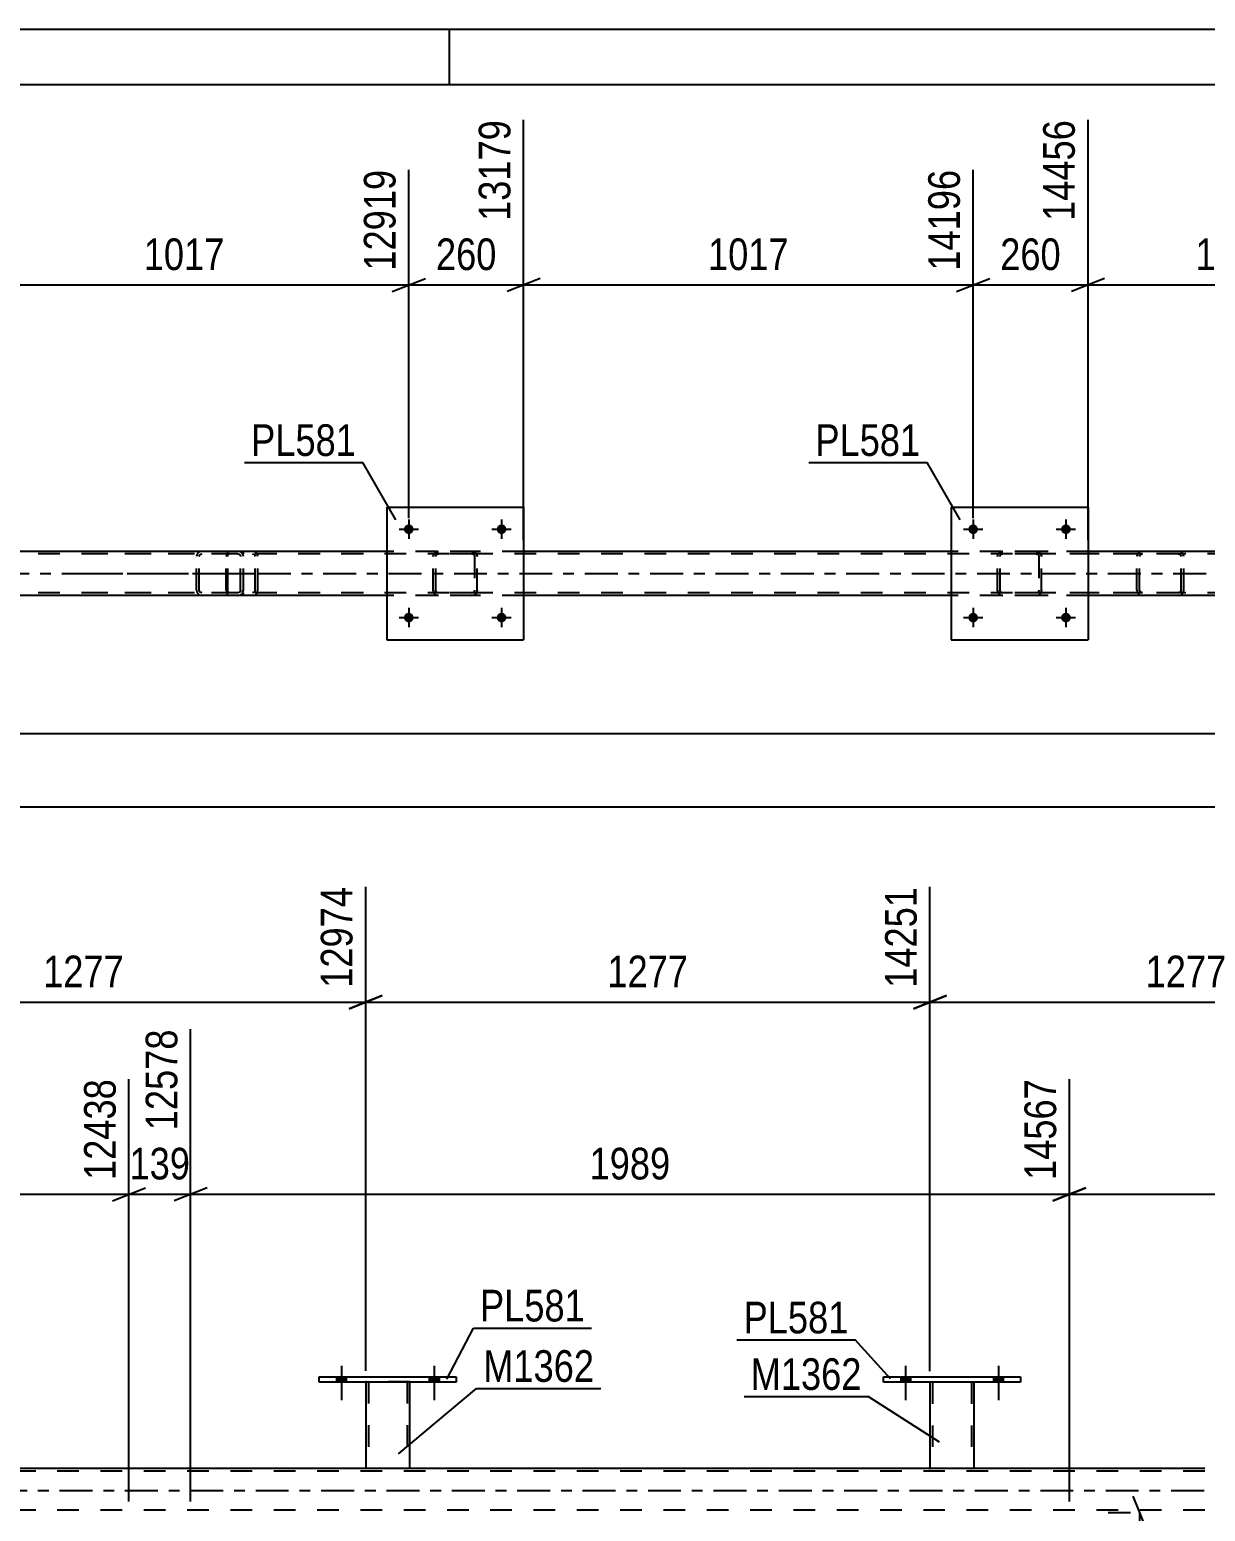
# Model space of a CAD drawing. Header units: millimetres. Extents: x 0 to 841, y 0 to 594.
# Drawn here: x 593 to 699.4, y 459.8 to 594 of the extents above; entities that cross this region are included whole.
import ezdxf

# ---------------------------------------------------------------- set-up
doc = ezdxf.new("R2010")
doc.units = ezdxf.units.MM
doc.linetypes.add('DXK_LINE_DOT2', pattern=[3.9198, 1.9599, -1.9599])
doc.linetypes.add('DXK_LINE_DOT3', pattern=[5.9187, 2.979, -0.9799, 0.9799, -0.9799])
doc.styles.add('Arial Narrow', font='ARIALN.TTF', dxfattribs={"height": 0.2})

# ---------------------------------------------------------------- blocks, each defined once
blk = doc.blocks.new('Unknown-318894736-1133')
at = {"color": 5, "linetype": 'Continuous'}
for p, q in [((841, 594), (0, 594)), ((631, 589), (631, 594)), ((836, 589), (5, 589))]:
    blk.add_line(p, q, dxfattribs=at)
blk = doc.blocks.new('Part-318894736-4813 - 4784')
at = {"color": 7, "linetype": 'DXK_LINE_DOT2'}
for p, q in [((696.97, 546.76), (681.99, 546.76)), ((696.97, 546.52), (681.99, 546.52)), ((693.26, 546.45), (693.23, 546.28)), ((693.23, 543.24), (693.23, 546.28)), ((693.27, 546.46), (693.26, 546.45)), ((693.48, 546.28), (693.5, 546.37)), ((693.48, 543.24), (693.48, 546.28)), ((693.5, 546.37), (693.56, 546.45)), ((693.74, 546.76), (693.54, 546.72)), ((693.56, 546.45), (693.64, 546.5)), ((693.64, 546.5), (693.74, 546.52)), ((697.17, 546.72), (696.97, 546.76)), ((696.97, 546.52), (697.07, 546.5)), ((697.07, 546.5), (697.16, 546.45)), ((697.16, 546.45), (697.21, 546.37)), ((697.21, 546.37), (697.23, 546.28)), ((697.23, 543.24), (697.23, 546.28)), ((697.45, 546.45), (697.45, 546.46)), ((697.49, 546.28), (697.45, 546.45)), ((697.49, 543.24), (697.49, 546.28)), ((696.97, 543), (681.99, 543)), ((696.97, 542.76), (681.99, 542.76)), ((693.23, 543.24), (693.27, 543.05)), ((693.5, 543.15), (693.48, 543.24)), ((693.56, 543.07), (693.5, 543.15)), ((693.54, 542.8), (693.74, 542.76)), ((693.64, 543.02), (693.56, 543.07)), ((693.74, 543), (693.64, 543.02)), ((697.07, 543.02), (696.97, 543)), ((696.97, 542.76), (697.17, 542.8)), ((697.16, 543.07), (697.07, 543.02)), ((697.21, 543.15), (697.16, 543.07)), ((697.23, 543.24), (697.21, 543.15)), ((697.45, 543.05), (697.49, 543.24))]:
    blk.add_line(p, q, dxfattribs=at)
for centre, start, end in [((693.72, 546.26), 110.7583, 155.68), ((696.99, 546.26), 24.32, 69.2417), ((693.72, 543.26), 204.32, 249.2417), ((696.99, 543.26), 290.7583, 335.68)]:
    blk.add_arc(centre, 0.496, start, end, dxfattribs=at)
blk = doc.blocks.new('Part-318894736-4793 - 4784')
at = {"color": 7, "linetype": 'DXK_LINE_DOT2'}
for p, q in [((610.82, 546.46), (610.8, 546.28)), ((610.8, 543.24), (610.8, 546.28)), ((610.88, 546.62), (610.82, 546.46)), ((610.97, 546.72), (610.88, 546.62)), ((610.94, 546.28), (610.95, 546.37)), ((610.94, 543.24), (610.94, 546.28)), ((610.95, 546.37), (610.98, 546.45)), ((611.07, 546.76), (610.97, 546.72)), ((610.98, 546.45), (611.02, 546.5)), ((611.02, 546.5), (611.07, 546.52)), ((623.23, 546.76), (611.07, 546.76)), ((623.23, 546.52), (611.07, 546.52)), ((612.35, 546.52), (612.35, 546.76)), ((613.36, 546.72), (613.17, 546.76)), ((613.17, 546.52), (613.26, 546.5)), ((613.26, 546.5), (613.34, 546.45)), ((613.34, 546.45), (613.4, 546.37)), ((613.4, 546.37), (613.42, 546.28)), ((613.42, 543.24), (613.42, 546.28)), ((613.63, 546.45), (613.63, 546.46)), ((613.67, 546.28), (613.63, 546.45)), ((613.67, 543.24), (613.67, 546.28)), ((610.8, 543.24), (610.82, 543.05)), ((610.82, 543.05), (610.88, 542.9)), ((610.88, 542.9), (610.97, 542.8)), ((610.95, 543.15), (610.94, 543.24)), ((610.98, 543.07), (610.95, 543.15)), ((610.97, 542.8), (611.07, 542.76)), ((611.02, 543.02), (610.98, 543.07)), ((611.07, 543), (611.02, 543.02)), ((623.23, 543), (611.07, 543)), ((623.23, 542.76), (611.07, 542.76)), ((612.35, 542.76), (612.35, 543)), ((613.26, 543.02), (613.17, 543)), ((613.17, 542.76), (613.36, 542.8)), ((613.34, 543.07), (613.26, 543.02)), ((613.4, 543.15), (613.34, 543.07)), ((613.42, 543.24), (613.4, 543.15)), ((613.63, 543.05), (613.67, 543.24))]:
    blk.add_line(p, q, dxfattribs=at)
for centre, start, end in [((613.18, 546.26), 23.8494, 68.8059), ((613.18, 543.25), 291.1941, 336.1506)]:
    blk.add_arc(centre, 0.492, start, end, dxfattribs=at)
blk = doc.blocks.new('Part-318894736-4806 - 4784')
at = {"color": 7, "linetype": 'DXK_LINE_DOT2'}
for p, q in [((611.84, 546.76), (596.85, 546.76)), ((611.84, 546.52), (596.85, 546.52)), ((608.13, 546.45), (608.09, 546.28)), ((608.09, 543.24), (608.09, 546.28)), ((608.13, 546.46), (608.13, 546.45)), ((608.35, 546.28), (608.37, 546.37)), ((608.35, 543.24), (608.35, 546.28)), ((608.37, 546.37), (608.42, 546.45)), ((608.61, 546.76), (608.41, 546.72)), ((608.42, 546.45), (608.51, 546.5)), ((608.51, 546.5), (608.61, 546.52)), ((612.04, 546.72), (611.84, 546.76)), ((611.84, 546.52), (611.94, 546.5)), ((611.94, 546.5), (612.02, 546.45)), ((612.02, 546.45), (612.08, 546.37)), ((612.08, 546.37), (612.1, 546.28)), ((612.1, 543.24), (612.1, 546.28)), ((612.32, 546.45), (612.31, 546.46)), ((612.35, 546.28), (612.32, 546.45)), ((612.35, 543.24), (612.35, 546.28)), ((611.84, 543), (596.85, 543)), ((611.84, 542.76), (596.85, 542.76)), ((608.09, 543.24), (608.13, 543.05)), ((608.37, 543.15), (608.35, 543.24)), ((608.42, 543.07), (608.37, 543.15)), ((608.41, 542.8), (608.61, 542.76)), ((608.51, 543.02), (608.42, 543.07)), ((608.61, 543), (608.51, 543.02)), ((611.94, 543.02), (611.84, 543)), ((611.84, 542.76), (612.04, 542.8)), ((612.02, 543.07), (611.94, 543.02)), ((612.08, 543.15), (612.02, 543.07)), ((612.1, 543.24), (612.08, 543.15)), ((612.31, 543.05), (612.35, 543.24))]:
    blk.add_line(p, q, dxfattribs=at)
at = {"color": 7, "linetype": 'DXK_LINE_DOT3'}
blk.add_line((598.47, 544.76), (613.64, 544.76), dxfattribs=at)
at = {"color": 7, "linetype": 'DXK_LINE_DOT2'}
for centre, start, end in [((608.59, 546.26), 110.7583, 155.68), ((611.86, 546.26), 24.32, 69.2417), ((608.59, 543.26), 204.32, 249.2417), ((611.86, 543.26), 290.7583, 335.68)]:
    blk.add_arc(centre, 0.496, start, end, dxfattribs=at)
blk = doc.blocks.new('Part-318894736-4875 - 4784')
at = {"color": 7, "linetype": 'DXK_LINE_DOT2'}
for p, q in [((680.61, 546.28), (680.64, 546.46)), ((680.64, 546.46), (680.61, 546.28)), ((680.61, 543.24), (680.61, 546.28)), ((680.85, 546.28), (680.86, 546.37)), ((680.85, 543.24), (680.85, 546.28)), ((680.86, 546.37), (680.92, 546.45)), ((680.9, 546.72), (681.09, 546.76)), ((681.09, 546.76), (680.9, 546.72)), ((680.92, 546.45), (680.99, 546.5)), ((680.99, 546.5), (681.09, 546.52)), ((684.13, 546.76), (681.09, 546.76)), ((684.13, 546.52), (681.09, 546.52)), ((684.13, 546.76), (684.31, 546.72)), ((684.31, 546.72), (684.13, 546.76)), ((684.13, 546.52), (684.22, 546.5)), ((684.22, 546.5), (684.29, 546.45)), ((684.29, 546.45), (684.35, 546.37)), ((684.35, 546.37), (684.37, 546.28)), ((684.37, 546.28), (684.37, 543.24)), ((684.57, 546.46), (684.61, 546.28)), ((684.61, 546.28), (684.57, 546.46)), ((684.61, 543.24), (684.61, 546.28)), ((680.64, 543.05), (680.61, 543.24)), ((680.61, 543.24), (680.64, 543.05)), ((680.86, 543.14), (680.85, 543.24)), ((680.92, 543.07), (680.86, 543.14)), ((681.09, 542.76), (680.9, 542.79)), ((680.9, 542.79), (681.09, 542.76)), ((680.99, 543.01), (680.92, 543.07)), ((681.09, 543), (680.99, 543.01)), ((684.13, 543), (681.09, 543)), ((684.13, 542.76), (681.09, 542.76)), ((684.22, 543.01), (684.13, 543)), ((684.31, 542.79), (684.13, 542.76)), ((684.13, 542.76), (684.31, 542.79)), ((684.29, 543.07), (684.22, 543.01)), ((684.35, 543.14), (684.29, 543.07)), ((684.37, 543.24), (684.35, 543.14)), ((684.61, 543.24), (684.57, 543.05)), ((684.57, 543.05), (684.61, 543.24))]:
    blk.add_line(p, q, dxfattribs=at)
at = {"color": 7, "linetype": 'DXK_LINE_DOT3'}
blk.add_line((682.61, 544.76), (682.61, 544.76), dxfattribs=at)
at = {"color": 7, "linetype": 'DXK_LINE_DOT2'}
for centre, start, end in [((681.09, 546.28), 112.5, 157.5), ((681.09, 546.28), 112.5, 157.5), ((684.13, 546.28), 22.5, 67.5), ((684.13, 546.28), 22.5, 67.5), ((681.09, 543.24), 202.5, 247.5), ((681.09, 543.24), 202.5, 247.5), ((684.13, 543.24), 292.5, 337.5), ((684.13, 543.24), 292.5, 337.5)]:
    blk.add_arc(centre, 0.48, start, end, dxfattribs=at)
blk = doc.blocks.new('Part-318894736-4874 - 4784')
at = {"color": 2, "linetype": 'Continuous'}
for p, q in [((625.32, 550.76), (625.32, 538.76)), ((625.32, 550.76), (637.72, 550.76)), ((637.72, 550.76), (637.72, 538.76)), ((625.32, 538.76), (637.72, 538.76))]:
    blk.add_line(p, q, dxfattribs=at)
blk = doc.blocks.new('Part-318894736-4869 - 4784')
at = {"color": 7, "linetype": 'DXK_LINE_DOT2'}
for p, q in [((629.52, 546.28), (629.56, 546.46)), ((629.56, 546.46), (629.52, 546.28)), ((629.52, 543.24), (629.52, 546.28)), ((629.76, 546.28), (629.78, 546.37)), ((629.76, 543.24), (629.76, 546.28)), ((629.78, 546.37), (629.84, 546.45)), ((629.82, 546.72), (630, 546.76)), ((630, 546.76), (629.82, 546.72)), ((629.84, 546.45), (629.91, 546.5)), ((629.91, 546.5), (630, 546.52)), ((633.04, 546.76), (630, 546.76)), ((633.04, 546.52), (630, 546.52)), ((633.04, 546.76), (633.23, 546.72)), ((633.23, 546.72), (633.04, 546.76)), ((633.04, 546.52), (633.14, 546.5)), ((633.14, 546.5), (633.21, 546.45)), ((633.21, 546.45), (633.27, 546.37)), ((633.27, 546.37), (633.28, 546.28)), ((633.28, 546.28), (633.28, 543.24)), ((633.49, 546.46), (633.52, 546.28)), ((633.52, 546.28), (633.49, 546.46)), ((633.52, 543.24), (633.52, 546.28)), ((629.56, 543.05), (629.52, 543.24)), ((629.52, 543.24), (629.56, 543.05)), ((629.78, 543.14), (629.76, 543.24)), ((629.84, 543.07), (629.78, 543.14)), ((630, 542.76), (629.82, 542.79)), ((629.82, 542.79), (630, 542.76)), ((629.91, 543.01), (629.84, 543.07)), ((630, 543), (629.91, 543.01)), ((633.04, 543), (630, 543)), ((633.04, 542.76), (630, 542.76)), ((633.14, 543.01), (633.04, 543)), ((633.23, 542.79), (633.04, 542.76)), ((633.04, 542.76), (633.23, 542.79)), ((633.21, 543.07), (633.14, 543.01)), ((633.27, 543.14), (633.21, 543.07)), ((633.28, 543.24), (633.27, 543.14)), ((633.52, 543.24), (633.49, 543.05)), ((633.49, 543.05), (633.52, 543.24))]:
    blk.add_line(p, q, dxfattribs=at)
at = {"color": 7, "linetype": 'DXK_LINE_DOT3'}
blk.add_line((631.52, 544.76), (631.52, 544.76), dxfattribs=at)
at = {"color": 7, "linetype": 'DXK_LINE_DOT2'}
for centre, start, end in [((630, 546.28), 112.5, 157.5), ((630, 546.28), 112.5, 157.5), ((633.04, 546.28), 22.5, 67.5), ((633.04, 546.28), 22.5, 67.5), ((630, 543.24), 202.5, 247.5), ((630, 543.24), 202.5, 247.5), ((633.04, 543.24), 292.5, 337.5), ((633.04, 543.24), 292.5, 337.5)]:
    blk.add_arc(centre, 0.48, start, end, dxfattribs=at)
blk = doc.blocks.new('Part-318894736-4880 - 4784')
at = {"color": 2, "linetype": 'Continuous'}
for p, q in [((676.41, 550.76), (676.41, 538.76)), ((676.41, 550.76), (688.81, 550.76)), ((688.81, 550.76), (688.81, 538.76)), ((676.41, 538.76), (688.81, 538.76))]:
    blk.add_line(p, q, dxfattribs=at)
blk = doc.blocks.new('Bolt-318894736-4923 - 4784')
at = {"linetype": 'Continuous'}
for points in [[(627.76, 540.76, -1), (626.88, 540.76, -1)], [(636.16, 540.76, -1), (635.28, 540.76, -1)]]:
    blk.add_hatch(color=1, dxfattribs=at).paths.add_polyline_path(points)
at = {"color": 1, "linetype": 'Continuous'}
for p, q in [((626.44, 540.76), (628.2, 540.76)), ((627.32, 541.64), (627.32, 539.88)), ((634.84, 540.76), (636.6, 540.76)), ((635.72, 541.64), (635.72, 539.88))]:
    blk.add_line(p, q, dxfattribs=at)
blk = doc.blocks.new('Bolt-318894736-4924 - 4784')
at = {"linetype": 'Continuous'}
for points in [[(627.76, 548.76, -1), (626.88, 548.76, -1)], [(636.16, 548.76, -1), (635.28, 548.76, -1)]]:
    blk.add_hatch(color=1, dxfattribs=at).paths.add_polyline_path(points)
at = {"color": 1, "linetype": 'Continuous'}
for p, q in [((626.44, 548.76), (628.2, 548.76)), ((627.32, 549.64), (627.32, 547.88)), ((634.84, 548.76), (636.6, 548.76)), ((635.72, 549.64), (635.72, 547.88))]:
    blk.add_line(p, q, dxfattribs=at)
blk = doc.blocks.new('Bolt-318894736-4925 - 4784')
at = {"linetype": 'Continuous'}
for points in [[(678.85, 540.76, -1), (677.97, 540.76, -1)], [(687.25, 540.76, -1), (686.37, 540.76, -1)]]:
    blk.add_hatch(color=1, dxfattribs=at).paths.add_polyline_path(points)
at = {"color": 1, "linetype": 'Continuous'}
for p, q in [((677.53, 540.76), (679.29, 540.76)), ((678.41, 541.64), (678.41, 539.88)), ((685.93, 540.76), (687.69, 540.76)), ((686.81, 541.64), (686.81, 539.88))]:
    blk.add_line(p, q, dxfattribs=at)
blk = doc.blocks.new('Bolt-318894736-4926 - 4784')
at = {"linetype": 'Continuous'}
for points in [[(678.85, 548.76, -1), (677.97, 548.76, -1)], [(687.25, 548.76, -1), (686.37, 548.76, -1)]]:
    blk.add_hatch(color=1, dxfattribs=at).paths.add_polyline_path(points)
at = {"color": 1, "linetype": 'Continuous'}
for p, q in [((677.53, 548.76), (679.29, 548.76)), ((678.41, 549.64), (678.41, 547.88)), ((685.93, 548.76), (687.69, 548.76)), ((686.81, 549.64), (686.81, 547.88))]:
    blk.add_line(p, q, dxfattribs=at)
blk = doc.blocks.new('Part-318894736-4962 - 4784')
at = {"color": 7, "linetype": 'DXK_LINE_DOT2'}
for p, q in [((705.49, 546.52), (110.57, 546.52)), ((637.72, 546.76), (625.32, 546.76)), ((688.81, 546.76), (676.41, 546.76)), ((705.49, 543), (110.57, 543)), ((637.72, 542.76), (625.32, 542.76)), ((688.81, 542.76), (676.41, 542.76))]:
    blk.add_line(p, q, dxfattribs=at)
at = {"color": 2, "linetype": 'Continuous'}
for p, q in [((625.32, 546.76), (586.64, 546.76)), ((676.41, 546.76), (637.72, 546.76)), ((705.49, 546.76), (688.81, 546.76)), ((625.32, 542.76), (586.64, 542.76)), ((676.41, 542.76), (637.72, 542.76)), ((705.49, 542.76), (688.81, 542.76))]:
    blk.add_line(p, q, dxfattribs=at)
at = {"color": 7, "linetype": 'DXK_LINE_DOT3'}
blk.add_line((110.57, 544.76), (705.49, 544.76), dxfattribs=at)
blk = doc.blocks.new('Part-318894736-3248 - 3231')
at = {"color": 7, "linetype": 'DXK_LINE_DOT2'}
for p, q in [((627.42, 471.55), (623.42, 471.55)), ((623.42, 471.55), (623.42, 471.54)), ((623.42, 471.55), (623.42, 471.54)), ((623.66, 471.55), (623.66, 463.71)), ((627.18, 471.55), (627.18, 463.71)), ((627.42, 471.54), (627.42, 471.55)), ((627.42, 471.55), (627.42, 471.54)), ((623.42, 463.71), (623.42, 463.71)), ((623.42, 463.71), (623.43, 463.71)), ((623.43, 463.71), (623.42, 463.71)), ((627.12, 463.71), (627.16, 463.71)), ((627.12, 463.71), (627.16, 463.71)), ((627.16, 463.71), (627.18, 463.71)), ((627.16, 463.71), (627.18, 463.71)), ((627.42, 463.71), (627.38, 463.71)), ((627.41, 463.71), (627.42, 463.71)), ((627.42, 463.71), (627.42, 463.71)), ((627.42, 463.71), (627.42, 463.71))]:
    blk.add_line(p, q, dxfattribs=at)
at = {"color": 2, "linetype": 'Continuous'}
for p, q in [((623.42, 471.54), (623.42, 463.71)), ((627.42, 463.71), (627.42, 471.54)), ((627.41, 463.71), (623.43, 463.71))]:
    blk.add_line(p, q, dxfattribs=at)
blk = doc.blocks.new('Bolt-318894736-3414 - 3231')
at = {"linetype": 'Continuous'}
for points in [[(671.86, 471.54), (672.74, 471.54), (672.74, 472.02), (671.86, 472.02)], [(680.26, 471.54), (681.14, 471.54), (681.14, 472.02), (680.26, 472.02)]]:
    blk.add_hatch(color=1, dxfattribs=at).paths.add_polyline_path(points)
at = {"color": 1, "linetype": 'Continuous'}
for p, q in [((672.3, 473.02), (672.3, 469.9)), ((680.7, 473.02), (680.7, 469.9)), ((671.86, 472.02), (671.86, 471.54)), ((672.74, 472.02), (672.74, 471.54)), ((680.26, 472.02), (680.26, 471.54)), ((681.14, 472.02), (681.14, 471.54))]:
    blk.add_line(p, q, dxfattribs=at)
blk = doc.blocks.new('Bolt-318894736-3299 - 3231')
at = {"linetype": 'Continuous'}
for points in [[(620.78, 471.54), (621.66, 471.54), (621.66, 472.02), (620.78, 472.02)], [(629.18, 471.54), (630.06, 471.54), (630.06, 472.02), (629.18, 472.02)]]:
    blk.add_hatch(color=1, dxfattribs=at).paths.add_polyline_path(points)
at = {"color": 1, "linetype": 'Continuous'}
for p, q in [((621.22, 473.02), (621.22, 469.9)), ((629.62, 473.02), (629.62, 469.9)), ((620.78, 472.02), (620.78, 471.54)), ((621.66, 472.02), (621.66, 471.54)), ((629.18, 472.02), (629.18, 471.54)), ((630.06, 472.02), (630.06, 471.54))]:
    blk.add_line(p, q, dxfattribs=at)
blk = doc.blocks.new('Part-318894736-3363 - 3231')
at = {"color": 2, "linetype": 'Continuous'}
for p, q in [((674.5, 471.54), (674.5, 463.71)), ((678.5, 463.71), (678.5, 471.54)), ((678.49, 463.7), (674.51, 463.7))]:
    blk.add_line(p, q, dxfattribs=at)
at = {"color": 7, "linetype": 'DXK_LINE_DOT2'}
for p, q in [((678.5, 471.54), (674.5, 471.54)), ((674.5, 471.54), (674.5, 471.54)), ((674.5, 471.54), (674.5, 471.54)), ((674.74, 471.54), (674.74, 463.7)), ((678.26, 471.54), (678.26, 463.7)), ((678.5, 471.54), (678.5, 471.54)), ((678.5, 471.54), (678.5, 471.54)), ((674.5, 463.71), (674.5, 463.7)), ((674.5, 463.7), (674.51, 463.7)), ((674.51, 463.7), (674.5, 463.7)), ((678.2, 463.7), (678.24, 463.7)), ((678.2, 463.7), (678.24, 463.7)), ((678.24, 463.7), (678.26, 463.7)), ((678.24, 463.7), (678.26, 463.7)), ((678.5, 463.7), (678.46, 463.7)), ((678.49, 463.7), (678.5, 463.7)), ((678.5, 463.7), (678.5, 463.71)), ((678.5, 463.7), (678.5, 463.71))]:
    blk.add_line(p, q, dxfattribs=at)
blk = doc.blocks.new('Bolt-318894736-3300 - 3231')
at = {"linetype": 'Continuous'}
for points in [[(620.78, 471.54), (621.66, 471.54), (621.66, 472.02), (620.78, 472.02)], [(629.18, 471.54), (630.06, 471.54), (630.06, 472.02), (629.18, 472.02)]]:
    blk.add_hatch(color=1, dxfattribs=at).paths.add_polyline_path(points)
at = {"color": 1, "linetype": 'Continuous'}
for p, q in [((621.22, 473.02), (621.22, 469.9)), ((629.62, 473.02), (629.62, 469.9)), ((620.78, 472.02), (620.78, 471.54)), ((621.66, 472.02), (621.66, 471.54)), ((629.18, 472.02), (629.18, 471.54)), ((630.06, 472.02), (630.06, 471.54))]:
    blk.add_line(p, q, dxfattribs=at)
blk = doc.blocks.new('Bolt-318894736-3383 - 3231')
at = {"linetype": 'Continuous'}
for points in [[(671.86, 471.54), (672.74, 471.54), (672.74, 472.02), (671.86, 472.02)], [(680.26, 471.54), (681.14, 471.54), (681.14, 472.02), (680.26, 472.02)]]:
    blk.add_hatch(color=1, dxfattribs=at).paths.add_polyline_path(points)
at = {"color": 1, "linetype": 'Continuous'}
for p, q in [((672.3, 473.02), (672.3, 469.9)), ((680.7, 473.02), (680.7, 469.9)), ((671.86, 472.02), (671.86, 471.54)), ((672.74, 472.02), (672.74, 471.54)), ((680.26, 472.02), (680.26, 471.54)), ((681.14, 472.02), (681.14, 471.54))]:
    blk.add_line(p, q, dxfattribs=at)
blk = doc.blocks.new('Part-318894736-3408 - 3231')
at = {"color": 2, "linetype": 'Continuous'}
for p, q in [((670.3, 472.02), (682.7, 472.02)), ((670.3, 471.54), (670.3, 472.02)), ((682.7, 471.54), (670.3, 471.54)), ((682.7, 472.02), (682.7, 471.54))]:
    blk.add_line(p, q, dxfattribs=at)
blk = doc.blocks.new('Part-318894736-3452 - 3231')
at = {"color": 2, "linetype": 'Continuous'}
for p, q in [((619.22, 472.02), (631.62, 472.02)), ((619.22, 471.54), (619.22, 472.02)), ((631.62, 471.54), (619.22, 471.54)), ((631.62, 472.02), (631.62, 471.54))]:
    blk.add_line(p, q, dxfattribs=at)
blk = doc.blocks.new('Part-318894736-3655 - 3231')
at = {"color": 7, "linetype": 'DXK_LINE_DOT2'}
for p, q in [((699.38, 463.47), (104.46, 463.47)), ((627.42, 463.71), (623.42, 463.71)), ((678.5, 463.71), (674.5, 463.71)), ((699.38, 459.95), (104.46, 459.95))]:
    blk.add_line(p, q, dxfattribs=at)
at = {"color": 2, "linetype": 'Continuous'}
for p, q in [((623.42, 463.71), (576.34, 463.71)), ((674.5, 463.71), (627.42, 463.71)), ((699.38, 463.71), (678.5, 463.71))]:
    blk.add_line(p, q, dxfattribs=at)
at = {"color": 7, "linetype": 'DXK_LINE_DOT3'}
blk.add_line((104.46, 461.71), (699.38, 461.71), dxfattribs=at)
blk = doc.blocks.new('StraightDimension-318894736-5026 - 4784')
at = {"color": 7, "linetype": 'Continuous'}
blk.add_line((110.57, 530.28), (742.61, 530.28), dxfattribs=at)
blk = doc.blocks.new('StraightDimension-318894736-5474 - 4784')
at = {"color": 7, "linetype": 'Continuous'}
for p, q in [((586.64, 547.76), (586.64, 585.82)), ((627.32, 549.76), (627.32, 581.32)), ((588.14, 571.48), (585.14, 570.28)), ((586.64, 570.88), (627.32, 570.88)), ((625.82, 570.28), (628.82, 571.48))]:
    blk.add_line(p, q, dxfattribs=at)
at = {"color": 0}
blk.add_wipeout([(611.24, 571.63), (611.24, 575.83), (602.73, 575.83), (602.73, 571.63)], dxfattribs=at)
at = {"color": 3, "style": 'Arial Narrow'}
blk.add_text('1017', height=2.863, dxfattribs=at).set_placement((603.33, 572.23))
at = {"color": 0, "linetype": 'Continuous'}
blk.add_wipeout([(626.72, 581.92), (622.52, 581.92), (622.52, 571.58), (626.72, 571.58)], dxfattribs=at)
at = {"color": 3, "linetype": 'Continuous', "style": 'Arial Narrow'}
blk.add_text('12919', height=2.863, rotation=90.0002, dxfattribs=at).set_placement((626.12, 572.18))
blk = doc.blocks.new('StraightDimension-318894736-5494 - 4784')
at = {"color": 7, "linetype": 'Continuous'}
for p, q in [((637.72, 547.76), (637.72, 585.82)), ((627.32, 549.76), (627.32, 581.32)), ((625.82, 570.28), (628.82, 571.48)), ((627.32, 570.88), (637.72, 570.88)), ((639.22, 571.48), (636.22, 570.28))]:
    blk.add_line(p, q, dxfattribs=at)
at = {"color": 0}
blk.add_wipeout([(635.87, 571.63), (635.87, 575.83), (629.18, 575.83), (629.18, 571.63)], dxfattribs=at)
at = {"color": 3, "style": 'Arial Narrow'}
blk.add_text('260', height=2.863, dxfattribs=at).set_placement((629.78, 572.23))
at = {"color": 0, "linetype": 'Continuous'}
blk.add_wipeout([(637.12, 586.42), (632.92, 586.42), (632.92, 576.08), (637.12, 576.08)], dxfattribs=at)
at = {"color": 3, "linetype": 'Continuous', "style": 'Arial Narrow'}
blk.add_text('13179', height=2.863, rotation=90.0002, dxfattribs=at).set_placement((636.52, 576.68))
blk = doc.blocks.new('StraightDimension-318894736-5514 - 4784')
at = {"color": 7, "linetype": 'Continuous'}
for p, q in [((637.72, 547.76), (637.72, 585.82)), ((678.41, 549.76), (678.41, 581.32)), ((639.22, 571.48), (636.22, 570.28)), ((637.72, 570.88), (678.41, 570.88)), ((676.91, 570.28), (679.91, 571.48))]:
    blk.add_line(p, q, dxfattribs=at)
at = {"color": 0}
blk.add_wipeout([(662.32, 571.63), (662.32, 575.83), (653.81, 575.83), (653.81, 571.63)], dxfattribs=at)
at = {"color": 3, "style": 'Arial Narrow'}
blk.add_text('1017', height=2.863, dxfattribs=at).set_placement((654.41, 572.23))
at = {"color": 0, "linetype": 'Continuous'}
blk.add_wipeout([(677.81, 581.92), (673.61, 581.92), (673.61, 571.58), (677.81, 571.58)], dxfattribs=at)
at = {"color": 3, "linetype": 'Continuous', "style": 'Arial Narrow'}
blk.add_text('14196', height=2.863, rotation=90.0002, dxfattribs=at).set_placement((677.21, 572.18))
blk = doc.blocks.new('StraightDimension-318894736-5534 - 4784')
at = {"color": 7, "linetype": 'Continuous'}
for p, q in [((688.81, 547.76), (688.81, 585.82)), ((678.41, 549.76), (678.41, 581.32)), ((676.91, 570.28), (679.91, 571.48)), ((678.41, 570.88), (688.81, 570.88)), ((690.31, 571.48), (687.31, 570.28))]:
    blk.add_line(p, q, dxfattribs=at)
at = {"color": 0}
blk.add_wipeout([(686.95, 571.63), (686.95, 575.83), (680.26, 575.83), (680.26, 571.63)], dxfattribs=at)
at = {"color": 3, "style": 'Arial Narrow'}
blk.add_text('260', height=2.863, dxfattribs=at).set_placement((680.86, 572.23))
at = {"color": 0, "linetype": 'Continuous'}
blk.add_wipeout([(688.21, 586.42), (684.01, 586.42), (684.01, 576.08), (688.21, 576.08)], dxfattribs=at)
at = {"color": 3, "linetype": 'Continuous', "style": 'Arial Narrow'}
blk.add_text('14456', height=2.863, rotation=90.0002, dxfattribs=at).set_placement((687.61, 576.68))
blk = doc.blocks.new('StraightDimension-318894736-5554 - 4784')
at = {"color": 7, "linetype": 'Continuous'}
for p, q in [((688.81, 547.76), (688.81, 585.82)), ((715.59, 549.76), (715.59, 581.32)), ((690.31, 571.48), (687.31, 570.28)), ((688.81, 570.88), (715.59, 570.88)), ((714.09, 570.28), (717.09, 571.48))]:
    blk.add_line(p, q, dxfattribs=at)
at = {"color": 0}
blk.add_wipeout([(706.45, 571.63), (706.45, 575.83), (697.94, 575.83), (697.94, 571.63)], dxfattribs=at)
at = {"color": 3, "style": 'Arial Narrow'}
blk.add_text('1017', height=2.863, dxfattribs=at).set_placement((698.54, 572.23))
at = {"color": 0, "linetype": 'Continuous'}
blk.add_wipeout([(714.99, 581.92), (710.79, 581.92), (710.79, 571.58), (714.99, 571.58)], dxfattribs=at)
at = {"color": 3, "linetype": 'Continuous', "style": 'Arial Narrow'}
blk.add_text('15473', height=2.863, rotation=90.0002, dxfattribs=at).set_placement((714.39, 572.18))
blk = doc.blocks.new('StraightDimension-318894736-5602 - 4784')
at = {"color": 7, "linetype": 'Continuous'}
blk.add_line((109.93, 523.64), (743.25, 523.64), dxfattribs=at)
blk = doc.blocks.new('StraightDimension-318894736-14809 - 3231')
at = {"color": 7, "linetype": 'Continuous'}
for p, q in [((607.57, 460.71), (607.57, 503.48)), ((601.99, 460.71), (601.99, 498.98)), ((600.49, 487.94), (603.49, 489.14)), ((601.99, 488.54), (607.57, 488.54)), ((609.07, 489.14), (606.07, 487.94))]:
    blk.add_line(p, q, dxfattribs=at)
at = {"color": 0}
blk.add_wipeout([(608.12, 489.29), (608.12, 493.49), (601.44, 493.49), (601.44, 489.29)], dxfattribs=at)
at = {"color": 3, "style": 'Arial Narrow'}
blk.add_text('139', height=2.863, dxfattribs=at).set_placement((602.04, 489.89))
at = {"color": 0, "linetype": 'Continuous'}
blk.add_wipeout([(606.97, 504.08), (602.77, 504.08), (602.77, 493.74), (606.97, 493.74)], dxfattribs=at)
at = {"color": 3, "linetype": 'Continuous', "style": 'Arial Narrow'}
blk.add_text('12578', height=2.863, rotation=90.0002, dxfattribs=at).set_placement((606.37, 494.34))
blk = doc.blocks.new('StraightDimension-318894736-14807 - 3231')
at = {"color": 7, "linetype": 'Continuous'}
for p, q in [((687.12, 460.71), (687.12, 498.98)), ((745.67, 464.71), (745.67, 498.98)), ((688.62, 489.14), (685.62, 487.94)), ((687.12, 488.54), (745.67, 488.54)), ((744.17, 487.94), (747.17, 489.14))]:
    blk.add_line(p, q, dxfattribs=at)
at = {"color": 0}
blk.add_wipeout([(720.65, 489.29), (720.65, 493.49), (712.14, 493.49), (712.14, 489.29)], dxfattribs=at)
at = {"color": 3, "style": 'Arial Narrow'}
blk.add_text('1780', height=2.863, dxfattribs=at).set_placement((712.74, 489.89))
at = {"color": 0, "linetype": 'Continuous'}
blk.add_wipeout([(745.07, 499.58), (740.87, 499.58), (740.87, 489.24), (745.07, 489.24)], dxfattribs=at)
at = {"color": 3, "linetype": 'Continuous', "style": 'Arial Narrow'}
blk.add_text('16346', height=2.863, rotation=90.0002, dxfattribs=at).set_placement((744.47, 489.84))
blk = doc.blocks.new('StraightDimension-318894736-3860 - 3231')
at = {"color": 7, "linetype": 'Continuous'}
for p, q in [((674.5, 472.54), (674.5, 516.38)), ((720.85, 472.54), (720.85, 516.38)), ((676, 506.54), (673, 505.34)), ((674.5, 505.94), (720.85, 505.94)), ((719.35, 505.34), (722.35, 506.54))]:
    blk.add_line(p, q, dxfattribs=at)
at = {"color": 0}
blk.add_wipeout([(701.93, 506.69), (701.93, 510.89), (693.42, 510.89), (693.42, 506.69)], dxfattribs=at)
at = {"color": 3, "style": 'Arial Narrow'}
blk.add_text('1277', height=2.863, dxfattribs=at).set_placement((694.02, 507.29))
at = {"color": 0, "linetype": 'Continuous'}
blk.add_wipeout([(720.25, 516.98), (716.05, 516.98), (716.05, 506.64), (720.25, 506.64)], dxfattribs=at)
at = {"color": 3, "linetype": 'Continuous', "style": 'Arial Narrow'}
blk.add_text('15528', height=2.863, rotation=90.0002, dxfattribs=at).set_placement((719.65, 507.24))
blk = doc.blocks.new('StraightDimension-318894736-3870 - 3231')
at = {"color": 7, "linetype": 'Continuous'}
for p, q in [((623.42, 472.55), (623.42, 516.38)), ((674.5, 472.54), (674.5, 516.38)), ((624.92, 506.54), (621.92, 505.34)), ((623.42, 505.94), (674.5, 505.94)), ((673, 505.34), (676, 506.54))]:
    blk.add_line(p, q, dxfattribs=at)
at = {"color": 0}
blk.add_wipeout([(653.22, 506.69), (653.22, 510.89), (644.7, 510.89), (644.7, 506.69)], dxfattribs=at)
at = {"color": 3, "style": 'Arial Narrow'}
blk.add_text('1277', height=2.863, dxfattribs=at).set_placement((645.3, 507.29))
at = {"color": 0, "linetype": 'Continuous'}
blk.add_wipeout([(673.9, 516.98), (669.7, 516.98), (669.7, 506.64), (673.9, 506.64)], dxfattribs=at)
at = {"color": 3, "linetype": 'Continuous', "style": 'Arial Narrow'}
blk.add_text('14251', height=2.863, rotation=90.0002, dxfattribs=at).set_placement((673.3, 507.24))
blk = doc.blocks.new('StraightDimension-318894736-3880 - 3231')
at = {"color": 7, "linetype": 'Continuous'}
for p, q in [((572.34, 472.55), (572.34, 516.38)), ((623.42, 472.55), (623.42, 516.38)), ((573.84, 506.54), (570.84, 505.34)), ((572.34, 505.94), (623.42, 505.94)), ((621.92, 505.34), (624.92, 506.54))]:
    blk.add_line(p, q, dxfattribs=at)
at = {"color": 0}
blk.add_wipeout([(602.14, 506.69), (602.14, 510.89), (593.62, 510.89), (593.62, 506.69)], dxfattribs=at)
at = {"color": 3, "style": 'Arial Narrow'}
blk.add_text('1277', height=2.863, dxfattribs=at).set_placement((594.22, 507.29))
at = {"color": 0, "linetype": 'Continuous'}
blk.add_wipeout([(622.82, 516.98), (618.62, 516.98), (618.62, 506.64), (622.82, 506.64)], dxfattribs=at)
at = {"color": 3, "linetype": 'Continuous', "style": 'Arial Narrow'}
blk.add_text('12974', height=2.863, rotation=90.0002, dxfattribs=at).set_placement((622.22, 507.24))
blk = doc.blocks.new('StraightDimension-318894736-14808 - 3231')
at = {"color": 7, "linetype": 'Continuous'}
for p, q in [((607.57, 460.71), (607.57, 503.48)), ((687.12, 460.71), (687.12, 498.98)), ((609.07, 489.14), (606.07, 487.94)), ((607.57, 488.54), (687.12, 488.54)), ((685.62, 487.94), (688.62, 489.14))]:
    blk.add_line(p, q, dxfattribs=at)
at = {"color": 0}
blk.add_wipeout([(651.6, 489.29), (651.6, 493.49), (643.09, 493.49), (643.09, 489.29)], dxfattribs=at)
at = {"color": 3, "style": 'Arial Narrow'}
blk.add_text('1989', height=2.863, dxfattribs=at).set_placement((643.69, 489.89))
at = {"color": 0, "linetype": 'Continuous'}
blk.add_wipeout([(686.52, 499.58), (682.32, 499.58), (682.32, 489.24), (686.52, 489.24)], dxfattribs=at)
at = {"color": 3, "linetype": 'Continuous', "style": 'Arial Narrow'}
blk.add_text('14567', height=2.863, rotation=90.0002, dxfattribs=at).set_placement((685.92, 489.84))
blk = doc.blocks.new('StraightDimension-318894736-14810 - 3231')
at = {"color": 7, "linetype": 'Continuous'}
for p, q in [((522.43, 460.71), (522.43, 503.48)), ((601.99, 460.71), (601.99, 498.98)), ((523.93, 489.14), (520.93, 487.94)), ((522.43, 488.54), (601.99, 488.54)), ((600.49, 487.94), (603.49, 489.14))]:
    blk.add_line(p, q, dxfattribs=at)
at = {"color": 0}
blk.add_wipeout([(566.47, 489.29), (566.47, 493.49), (557.95, 493.49), (557.95, 489.29)], dxfattribs=at)
at = {"color": 3, "style": 'Arial Narrow'}
blk.add_text('1989', height=2.863, dxfattribs=at).set_placement((558.55, 489.89))
at = {"color": 0, "linetype": 'Continuous'}
blk.add_wipeout([(601.39, 499.58), (597.19, 499.58), (597.19, 489.24), (601.39, 489.24)], dxfattribs=at)
at = {"color": 3, "linetype": 'Continuous', "style": 'Arial Narrow'}
blk.add_text('12438', height=2.863, rotation=90.0002, dxfattribs=at).set_placement((600.79, 489.84))
blk = doc.blocks.new('StraightDimension-318894736-15342 - 3231')
at = {"color": 7, "linetype": 'Continuous'}
for p, q in [((694.09, 458.21), (692.89, 461.21)), ((692.64, 459.71), (690.64, 459.71)), ((693.49, 338.49), (693.49, 459.71)), ((692.89, 339.99), (694.09, 336.99)), ((685.6, 338.49), (695.89, 338.49))]:
    blk.add_line(p, q, dxfattribs=at)
at = {"color": 0}
blk.add_wipeout([(692.74, 403.36), (688.54, 403.36), (688.54, 394.85), (692.74, 394.85)], dxfattribs=at)
at = {"color": 3, "style": 'Arial Narrow'}
blk.add_text('3031', height=2.863, rotation=90.0002, dxfattribs=at).set_placement((692.14, 395.45))
blk = doc.blocks.new('Mark-318894736-4870 - 4784')
at = {"color": 0}
blk.add_wipeout([(622.55, 555.4), (622.55, 558.4), (613.05, 558.4), (613.05, 555.4)], dxfattribs=at)
blk.add_wipeout([(622.55, 555.4), (622.55, 558.4), (613.05, 558.4), (613.05, 555.4)], dxfattribs=at)
at = {"color": 30, "linetype": 'Continuous'}
for p in [(612.45, 554.8), (626.15, 549.61)]:
    blk.add_line(p, (623.15, 554.8), dxfattribs=at)
at = {"color": 3, "style": 'Arial Narrow'}
blk.add_text('PL581', height=2.863, dxfattribs=at).set_placement((613.05, 555.4))
blk = doc.blocks.new('Mark-318894736-4876 - 4784')
at = {"color": 0}
blk.add_wipeout([(673.64, 555.4), (673.64, 558.4), (664.13, 558.4), (664.13, 555.4)], dxfattribs=at)
blk.add_wipeout([(673.64, 555.4), (673.64, 558.4), (664.13, 558.4), (664.13, 555.4)], dxfattribs=at)
at = {"color": 30, "linetype": 'Continuous'}
for p in [(663.53, 554.8), (677.24, 549.61)]:
    blk.add_line(p, (674.24, 554.8), dxfattribs=at)
at = {"color": 3, "style": 'Arial Narrow'}
blk.add_text('PL581', height=2.863, dxfattribs=at).set_placement((664.13, 555.4))
blk = doc.blocks.new('Mark-318894736-3244 - 3231')
at = {"color": 0}
blk.add_wipeout([(644.11, 471.56), (644.11, 474.56), (634.06, 474.56), (634.06, 471.56)], dxfattribs=at)
blk.add_wipeout([(644.11, 471.56), (644.11, 474.56), (634.06, 474.56), (634.06, 471.56)], dxfattribs=at)
at = {"color": 30, "linetype": 'Continuous'}
for p, q in [((626.39, 465.05), (633.46, 470.96)), ((633.46, 470.96), (644.71, 470.96))]:
    blk.add_line(p, q, dxfattribs=at)
at = {"color": 3, "style": 'Arial Narrow'}
blk.add_text('M1362', height=2.863, dxfattribs=at).set_placement((634.06, 471.56))
blk = doc.blocks.new('Mark-318894736-3359 - 3231')
at = {"color": 0}
blk.add_wipeout([(668.32, 470.83), (668.32, 473.83), (658.27, 473.83), (658.27, 470.83)], dxfattribs=at)
blk.add_wipeout([(668.32, 470.83), (668.32, 473.83), (658.27, 473.83), (658.27, 470.83)], dxfattribs=at)
at = {"color": 30, "linetype": 'Continuous'}
for p in [(657.67, 470.23), (675.36, 466.11)]:
    blk.add_line(p, (668.92, 470.23), dxfattribs=at)
at = {"color": 3, "style": 'Arial Narrow'}
blk.add_text('M1362', height=2.863, dxfattribs=at).set_placement((658.27, 470.83))
blk = doc.blocks.new('Mark-318894736-3404 - 3231')
at = {"color": 0}
blk.add_wipeout([(667.14, 475.95), (667.14, 478.95), (657.63, 478.95), (657.63, 475.95)], dxfattribs=at)
blk.add_wipeout([(667.14, 475.95), (667.14, 478.95), (657.63, 478.95), (657.63, 475.95)], dxfattribs=at)
at = {"color": 30, "linetype": 'Continuous'}
for p in [(657.03, 475.35), (670.93, 471.83)]:
    blk.add_line(p, (667.74, 475.35), dxfattribs=at)
at = {"color": 3, "style": 'Arial Narrow'}
blk.add_text('PL581', height=2.863, dxfattribs=at).set_placement((657.63, 475.95))
blk = doc.blocks.new('Mark-318894736-3448 - 3231')
at = {"color": 0}
blk.add_wipeout([(643.27, 477.03), (643.27, 480.03), (633.77, 480.03), (633.77, 477.03)], dxfattribs=at)
blk.add_wipeout([(643.27, 477.03), (643.27, 480.03), (633.77, 480.03), (633.77, 477.03)], dxfattribs=at)
at = {"color": 30, "linetype": 'Continuous'}
for p, q in [((630.76, 471.79), (633.17, 476.43)), ((633.17, 476.43), (643.87, 476.43))]:
    blk.add_line(p, q, dxfattribs=at)
at = {"color": 3, "style": 'Arial Narrow'}
blk.add_text('PL581', height=2.863, dxfattribs=at).set_placement((633.77, 477.03))

msp = doc.modelspace()

# ---------------------------------------------------------------- block references
for name in ['Unknown-318894736-1133', 'Part-318894736-4874 - 4784', 'Part-318894736-4880 - 4784', 'Bolt-318894736-4924 - 4784', 'Bolt-318894736-4926 - 4784', 'Part-318894736-4962 - 4784', 'Part-318894736-4806 - 4784', 'Part-318894736-4793 - 4784', 'Part-318894736-4869 - 4784', 'Part-318894736-4875 - 4784', 'Part-318894736-4813 - 4784', 'Bolt-318894736-4923 - 4784', 'Bolt-318894736-4925 - 4784', 'Bolt-318894736-3299 - 3231', 'Bolt-318894736-3300 - 3231', 'Bolt-318894736-3414 - 3231', 'Bolt-318894736-3383 - 3231', 'Part-318894736-3452 - 3231', 'Part-318894736-3248 - 3231', 'Part-318894736-3408 - 3231', 'Part-318894736-3363 - 3231', 'Part-318894736-3655 - 3231']:
    msp.add_blockref(name, (0, 0))

# ---------------------------------------------------------------- next in the draw order: block references
for name in ['StraightDimension-318894736-5474 - 4784', 'StraightDimension-318894736-5026 - 4784', 'StraightDimension-318894736-14809 - 3231', 'StraightDimension-318894736-14807 - 3231']:
    msp.add_blockref(name, (0, 0))

# ---------------------------------------------------------------- next in the draw order: block references
for name in ['StraightDimension-318894736-5494 - 4784', 'StraightDimension-318894736-5602 - 4784', 'StraightDimension-318894736-3860 - 3231']:
    msp.add_blockref(name, (0, 0))

# ---------------------------------------------------------------- next in the draw order: block references
for name in ['StraightDimension-318894736-5514 - 4784', 'Mark-318894736-4870 - 4784', 'StraightDimension-318894736-3870 - 3231']:
    msp.add_blockref(name, (0, 0))

# ---------------------------------------------------------------- next in the draw order: block references
for name in ['StraightDimension-318894736-5534 - 4784', 'StraightDimension-318894736-3880 - 3231']:
    msp.add_blockref(name, (0, 0))

# ---------------------------------------------------------------- next in the draw order: block references
for name in ['StraightDimension-318894736-5554 - 4784', 'Mark-318894736-4876 - 4784', 'StraightDimension-318894736-14810 - 3231', 'StraightDimension-318894736-14808 - 3231']:
    msp.add_blockref(name, (0, 0))

# ---------------------------------------------------------------- next in the draw order: block references
for name in ['Mark-318894736-3244 - 3231', 'Mark-318894736-3359 - 3231', 'StraightDimension-318894736-15342 - 3231']:
    msp.add_blockref(name, (0, 0))

# ---------------------------------------------------------------- next in the draw order: block references
for name in ['Mark-318894736-3448 - 3231', 'Mark-318894736-3404 - 3231']:
    msp.add_blockref(name, (0, 0))

doc.saveas('drawing.dxf')
